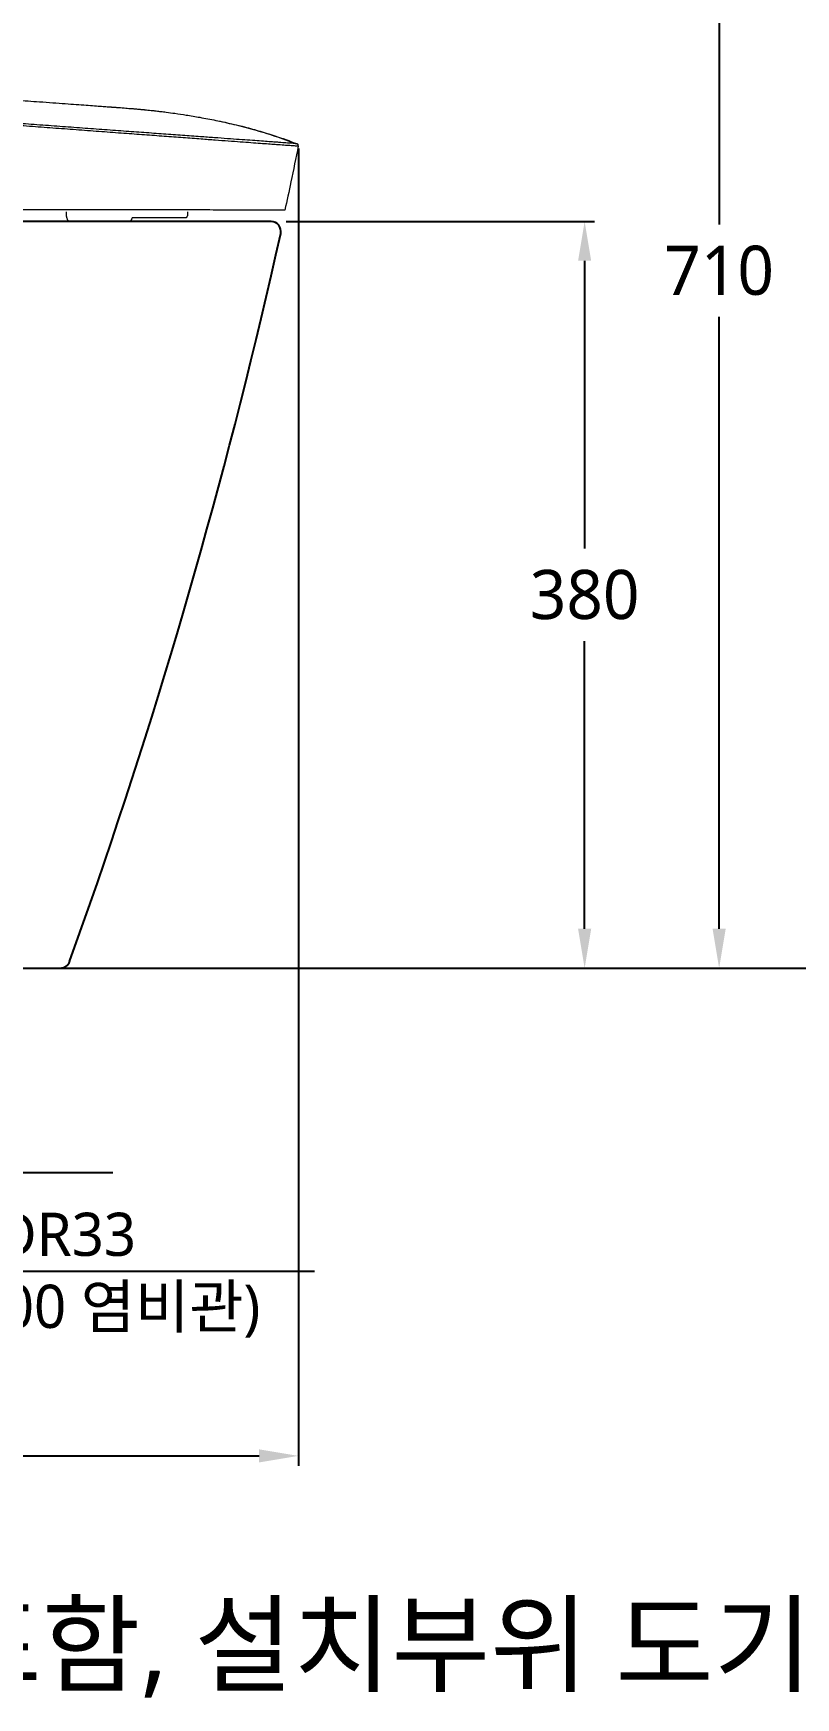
# Model space of a CAD drawing. Extents: x 1268 to 7307, y -579 to 1973.
# Drawn here: x 1953 to 2341, y -579 to 268 of the extents above; entities that cross this region are included whole.
import ezdxf

# ---------------------------------------------------------------- set-up
doc = ezdxf.new("R2010")
doc.units = 0
doc.header["$LTSCALE"] = 20
doc.header["$MEASUREMENT"] = 0
doc.layers.get('0').update_dxf_attribs({"linetype": 'CONTINUOUS'})
doc.layers.get('DEFPOINTS').update_dxf_attribs({"linetype": 'CONTINUOUS'})
for name, color, linetype in [('2', 2, 'CONTINUOUS'), ('3', 3, 'CONTINUOUS'), ('6', 6, 'CONTINUOUS')]:
    doc.layers.add(name, color=color, linetype=linetype)
doc.styles.add('GHS', font='romans', dxfattribs={"bigfont": 'ghs'})
doc.styles.add('ROMANS', font='NanumGothic.ttf', dxfattribs={"height": 10.144927})
doc.styles.get("Standard").update_dxf_attribs({"font": 'NanumGothic.ttf'})
doc.dimstyles.get("Standard").update_dxf_attribs({"dimtxt": 2.7, "dimasz": 2.5, "dimexe": 1.5, "dimexo": 1.5, "dimgap": 1.5, "dimtad": 1, "dimdec": 0, "dimlfac": 10, "dimzin": 0, "dimdsep": 46, "dimtxsty": 'Standard', "dimcen": 0, "dimclrt": 2, "dimadec": 0, "dimazin": 0, "dimtfac": 1, "dimtdec": 0, "dimtmove": 0, "dimatfit": 3, "dimfxl": 0, "dimtolj": 1, "dimtzin": 0, "dimarcsym": 0})

# ---------------------------------------------------------------- blocks, each defined once
blk = doc.blocks.new('*D37')
at = {"color": 3, "lineweight": -2}
for p, q in [((2238.97, 502.47), (2307.27, 502.47)), ((2302.27, 482.47), (2302.27, 170.99)), ((2302.27, -187.53), (2302.27, 123.95)), ((2281.84, -207.53), (2307.27, -207.53))]:
    blk.add_line(p, q, dxfattribs=at)
at = {"color": 3}
for points in [[(2298.93, 482.47), (2305.6, 482.47), (2302.27, 502.47)], [(2298.93, -187.53), (2305.6, -187.53), (2302.27, -207.53)]]:
    blk.add_solid(points, dxfattribs=at)
at = {"layer": 'DEFPOINTS', "color": 0}
for p in [(2237.47, 502.47), (2280.34, -207.53), (2302.27, -207.53)]:
    blk.add_point(p, dxfattribs=at)
at = {"color": 2, "insert": (2302.27, 147.47), "char_height": 25, "attachment_point": 5}
blk.add_mtext('\\A1;710', dxfattribs=at)
blk = doc.blocks.new('*D31')
at = {"color": 3, "lineweight": -2}
for p, q in [((2081.81, 172.47), (2238.77, 172.47)), ((2233.77, 152.47), (2233.77, 6.1)), ((2233.77, -187.53), (2233.77, -41.16)), ((2025.06, -207.53), (2238.77, -207.53))]:
    blk.add_line(p, q, dxfattribs=at)
at = {"color": 3}
for points in [[(2230.44, 152.47), (2237.1, 152.47), (2233.77, 172.47)], [(2230.44, -187.53), (2237.1, -187.53), (2233.77, -207.53)]]:
    blk.add_solid(points, dxfattribs=at)
at = {"layer": 'DEFPOINTS', "color": 0}
for p in [(2080.31, 172.47), (2233.77, 172.47), (2023.56, -207.53)]:
    blk.add_point(p, dxfattribs=at)
at = {"color": 2, "insert": (2233.77, -17.53), "char_height": 25, "attachment_point": 5}
blk.add_mtext('\\A1;380', dxfattribs=at)
blk = doc.blocks.new('*D35')
at = {"color": 3, "lineweight": -2}
for p, q in [((2087.96, 209.62), (2087.96, -460.78)), ((1407.54, -209.03), (1407.54, -460.78)), ((1427.54, -455.78), (2067.96, -455.78))]:
    blk.add_line(p, q, dxfattribs=at)
at = {"color": 3}
for points in [[(1427.54, -452.45), (1427.54, -459.11), (1407.54, -455.78)], [(2067.96, -452.45), (2067.96, -459.11), (2087.96, -455.78)]]:
    blk.add_solid(points, dxfattribs=at)
at = {"layer": 'DEFPOINTS', "color": 0}
for p in [(2087.96, 211.12), (1407.54, -207.53), (2087.96, -455.78)]:
    blk.add_point(p, dxfattribs=at)
at = {"color": 2, "insert": (1747.75, -432.17), "char_height": 25, "attachment_point": 5}
blk.add_mtext('\\A1;680', dxfattribs=at)
blk = doc.blocks.new('A$C46AA2DB5')
at = {"color": 7, "linetype": 'Continuous', "lineweight": 15}
for p, q in [((545.65, 0), (545.06, 0)), ((555.23, 0), (545.65, 0)), ((574.44, 0), (555.23, 0))]:
    blk.add_line(p, q, dxfattribs=at)
for centre, radius, start, end in [((660, 38.7), 1, 348.65702, 68.96169), ((545.06, 2), 2, 185, 270), ((574.44, 2), 2, 270, 355)]:
    blk.add_arc(centre, radius, start, end, dxfattribs=at)
for points, knots in [([(660.36, 39.63), (660.31, 39.63), (660.19, 39.64), (659.19, 39.72), (657.47, 39.84), (654.83, 40.03), (651.92, 40.24), (648.66, 40.47), (645.29, 40.72), (641.22, 41.01), (636.47, 41.35), (631.02, 41.74), (624.95, 42.18), (618.32, 42.66), (610.68, 43.21), (602.04, 43.84), (592.42, 44.54), (582.4, 45.27), (571.9, 46.03), (560.93, 46.83), (549.57, 47.66), (538.05, 48.5), (526.44, 49.35), (514.8, 50.2), (495.63, 51.6), (468.92, 53.55), (433.74, 56.11), (398.66, 58.74), (362.19, 61.4), (326.22, 64.03), (290.73, 66.62), (255.23, 69.22), (219.75, 71.81), (184.3, 74.39), (160.72, 76.1), (148.94, 76.96)], [0, 0, 0, 0, 0.027372, 0.054795, 0.082215, 0.109598, 0.136936, 0.151643, 0.166403, 0.181164, 0.195871, 0.210561, 0.225305, 0.240052, 0.254747, 0.272442, 0.290188, 0.307935, 0.32563, 0.34405, 0.362487, 0.380988, 0.399545, 0.418111, 0.436617, 0.49118, 0.545744, 0.604368, 0.662992, 0.719145, 0.775332, 0.831526, 0.887707, 0.943865, 1, 1, 1, 1]), ([(148.81, 76.08), (160.6, 75.21), (184.19, 73.48), (219.65, 70.89), (255.15, 68.3), (290.67, 65.71), (326.17, 63.12), (361.62, 60.54), (397, 57.95), (431.32, 55.38), (466.6, 52.8), (494.02, 50.8), (513.68, 49.37), (525.59, 48.49), (537.46, 47.62), (549.25, 46.75), (560.87, 45.88), (572.02, 45.05), (582.64, 44.27), (592.71, 43.52), (602.37, 42.8), (611.06, 42.16), (618.75, 41.59), (625.42, 41.1), (631.53, 40.65), (637, 40.24), (641.78, 39.89), (645.87, 39.59), (649.26, 39.34), (652.52, 39.11), (655.44, 38.9), (658.08, 38.71), (659.81, 38.58), (660.81, 38.51), (660.93, 38.5), (660.98, 38.5)], [0, 0, 0, 0, 0.056053, 0.11213, 0.168229, 0.22434, 0.280444, 0.336516, 0.392465, 0.448413, 0.504362, 0.560311, 0.5792, 0.59815, 0.617091, 0.635974, 0.65479, 0.673589, 0.69134, 0.709143, 0.726945, 0.744697, 0.759462, 0.774279, 0.789092, 0.803853, 0.818628, 0.833458, 0.848287, 0.863062, 0.890402, 0.917786, 0.945205, 0.972628, 1, 1, 1, 1]), ([(483.45, 64.32), (486.41, 64.11), (493.67, 63.58), (505.02, 62.75), (517.28, 61.85), (527.62, 61.1), (535.93, 60.49), (542.24, 60.03), (547.92, 59.62), (552.94, 59.25), (557.24, 58.94), (560.82, 58.68), (563.72, 58.47), (565.12, 58.36), (565.8, 58.31)], [0, 0, 0, 0, 0.092826, 0.227613, 0.356208, 0.47852, 0.551736, 0.622576, 0.691085, 0.757301, 0.821256, 0.882994, 0.942569, 1, 1, 1, 1]), ([(564.62, 58.4), (565.27, 58.35), (566.97, 58.23), (568.58, 58.11), (569.54, 58.04), (570.83, 57.95), (571.99, 57.86), (572.17, 57.85), (572.26, 57.84)], [0, 0, 0, 0, 0.075588, 0.195341, 0.315172, 0.435033, 0.717514, 1, 1, 1, 1]), ([(572.26, 57.84), (573.33, 57.74), (579.17, 57.18), (585.02, 56.63), (589.79, 56.17)], [0, 0, 0, 0, 0.183136, 1, 1, 1, 1]), ([(575.42, 57.6), (575.87, 57.56), (576.7, 57.5), (578.04, 57.38), (579.28, 57.27), (580.41, 57.16), (581.42, 57.07), (582.45, 56.97), (583.68, 56.84), (585.22, 56.68), (586.9, 56.5), (588.81, 56.29), (591.08, 56.02), (594.24, 55.63), (598.57, 55.05), (604.28, 54.19), (611.22, 53.02), (619.3, 51.47), (628.41, 49.44), (638.46, 46.82), (649.1, 43.63), (656.27, 40.98), (659.89, 39.64)], [0, 0, 0, 0, 0.045032, 0.083916, 0.116737, 0.137502, 0.155152, 0.170011, 0.182652, 0.199604, 0.217291, 0.236012, 0.259384, 0.2888, 0.335508, 0.395905, 0.469407, 0.555325, 0.652878, 0.761231, 0.879527, 1, 1, 1, 1]), ([(620.76, 51.09), (622.06, 50.84), (627.57, 49.79), (636.99, 47.32), (648.93, 43.83), (656.59, 41.02), (660.36, 39.63)], [0, 0, 0, 0, 0.096584, 0.407032, 0.707934, 1, 1, 1, 1]), ([(660.98, 38.5), (659.74, 32.39), (657.53, 21.49), (655.18, 10.62), (654.15, 5.83)], [0, 0, 0, 0, 0.559999, 1, 1, 1, 1]), ([(654.15, 5.83), (654.04, 5.83), (653.83, 5.83), (652.13, 5.83), (649.3, 5.83), (646.16, 5.83), (642.69, 5.83), (639.21, 5.84), (634.97, 5.85), (629.95, 5.86), (624.18, 5.88), (617.72, 5.89), (610.63, 5.91), (602.26, 5.93), (592.57, 5.95), (581.56, 5.97), (570.05, 5.99), (558.32, 6.01), (546.41, 6.02), (534.46, 6.04), (522.4, 6.06), (506.17, 6.06), (485.81, 6.06), (452.96, 6.07), (412.71, 6.07), (378.39, 6.07), (355.79, 6.07), (340.1, 6.07), (315.95, 6.07), (287.21, 6.08), (268.13, 6.08), (258.72, 6.08)], [0, 0, 0, 0, 0.040743, 0.081547, 0.122341, 0.163071, 0.182332, 0.201668, 0.221003, 0.240264, 0.259517, 0.278843, 0.298172, 0.31743, 0.341976, 0.366609, 0.391247, 0.4158, 0.439338, 0.46292, 0.486551, 0.510156, 0.557883, 0.605612, 0.701889, 0.798166, 0.805176, 0.833213, 0.889296, 0.945378, 1, 1, 1, 1]), ([(576.37, 2), (577.71, 2), (580.52, 2), (584.54, 2), (588.47, 2), (592.1, 2), (595.28, 2), (597.89, 2), (600.01, 2), (601.69, 2), (602.77, 2), (603.37, 2), (603.44, 2), (603.48, 2)], [0, 0, 0, 0, 0.085189, 0.178317, 0.271419, 0.366687, 0.461896, 0.555354, 0.648852, 0.74569, 0.842522, 0.921035, 1, 1, 1, 1]), ([(603.48, 2), (603.6, 2.01), (603.86, 2.04), (604.19, 2.26), (604.42, 2.58), (604.46, 2.84), (604.48, 2.97)], [0, 0, 0, 0, 0.250003, 0.500014, 0.750005, 1, 1, 1, 1])]:
    blk.add_open_spline(points, degree=3, knots=knots, dxfattribs=at)
for points in [[(542.96, 3), (542.93, 5.04)], [(543.06, 1.83), (542.96, 3)], [(604.55, 5.04), (604.48, 2.97)]]:
    blk.add_open_spline(points, degree=1, dxfattribs=at)

msp = doc.modelspace()

# ---------------------------------------------------------------- linework, layer by layer
for p, q in [((2074.08, 172.47), (1676.45, 172.47)), ((1971.49, -204.2), (1981.99, -174.61)), ((1452.11, -207.53), (1966.78, -207.53))]:
    msp.add_line(p, q)
for centre, radius, start, end in [((2074.08, 167.47), 5, 347.45531, 90), ((-899.58, 829.15), 3051.39, 340.79489, 347.45531), ((1966.78, -202.53), 5, 270, 340.46693)]:
    msp.add_arc(centre, radius, start, end)
at = {"layer": '6'}
msp.add_lwpolyline([(1407.54, -207.53), (2807.48, -207.53)], dxfattribs=at)

# ---------------------------------------------------------------- block references
msp.add_blockref('A$C46AA2DB5', (1426.96, 172.43))

# ---------------------------------------------------------------- texts
at = {"layer": '2', "insert": (1815.01, -363.77), "char_height": 22, "attachment_point": 4, "style": 'ROMANS'}
msp.add_mtext('VN 100 SDR33\\P(구 VG2 100 염비관)', dxfattribs=at)
at = {"layer": '3', "color": 1, "insert": (1396.39, -531.64), "char_height": 40, "attachment_point": 1, "style": 'GHS'}
msp.add_mtext_dynamic_manual_height_columns('{\\fNanumGothic|b0|i0|c129|p50;※주의: 비데 개폐높이 포함, 설치부위 도기허용차는 ±5%이므로 반드시 실측 확인 후 시공하십시오.}', width=2648.2618, gutter_width=13.51, heights=[0], dxfattribs=at)

# ---------------------------------------------------------------- dimensions: what is measured, and where the dimension line sits
dim = msp.add_linear_dim(base=(2302.27, -207.53), p1=(2237.47, 502.47), p2=(2280.34, -207.53), angle=90, dimstyle='Standard', override={"dimtxt": 25, "dimasz": 20, "dimexe": 5, "dimgap": 10, "dimtih": 1, "dimtoh": 1, "dimlfac": 1, "dimzin": 12, "dimclrd": 3, "dimclre": 3, "dimazin": 2, "dimarcsym": 1})
dim.commit()
dim.dimension.update_dxf_attribs({"geometry": '*D37', "text_midpoint": (2302.27, 147.47), "dimtype": 160})
dim = msp.add_linear_dim(base=(2087.96, -455.78), p1=(1407.54, -207.53), p2=(2087.96, 211.12), dimstyle='Standard', override={"dimtxt": 25, "dimasz": 20, "dimexe": 5, "dimgap": 10, "dimtih": 1, "dimtoh": 1, "dimlfac": 1, "dimzin": 12, "dimclrd": 3, "dimclre": 3, "dimazin": 2, "dimarcsym": 1})
dim.commit()
dim.dimension.update_dxf_attribs({"geometry": '*D35', "text_midpoint": (1747.75, -432.17)})
dim = msp.add_linear_dim(base=(2233.77, 172.47), p1=(2023.56, -207.53), p2=(2080.31, 172.47), angle=90, dimstyle='Standard', override={"dimtxt": 25, "dimasz": 20, "dimexe": 5, "dimgap": 10, "dimtih": 1, "dimtoh": 1, "dimlfac": 1, "dimzin": 12, "dimclrd": 3, "dimclre": 3, "dimazin": 2, "dimarcsym": 1})
dim.commit()
dim.dimension.update_dxf_attribs({"geometry": '*D31', "text_midpoint": (2233.77, -17.53)})

# ---------------------------------------------------------------- leaders
for points, override in [([(1834.59, 242.34), (1900.32, 341.81), (2140.82, 341.81)], {"dimtxt": 20, "dimasz": 20, "dimexe": 5, "dimgap": 10, "dimtad": 0, "dimlfac": 1, "dimzin": 12, "dimclrd": 3, "dimclre": 3, "dimazin": 2, "dimarcsym": 1}), ([(1756.29, -250.26, 0), (1805.25, -311.6, 0), (1993.41, -311.6, 0)], {"dimtxt": 20, "dimasz": 20, "dimexe": 5, "dimgap": 10, "dimtad": 0, "dimlfac": 1, "dimzin": 12, "dimclrd": 3, "dimclre": 3, "dimazin": 2, "dimarcsym": 1}), ([(1735.9, -263.62, 0), (1811.84, -361.84, 0), (2096.2, -361.84, 0)], {"dimtxt": 20, "dimasz": 20, "dimexe": 5, "dimgap": 10, "dimtad": 0, "dimtih": 1, "dimtoh": 1, "dimlfac": 1, "dimzin": 12, "dimclrd": 3, "dimclre": 3, "dimazin": 2, "dimarcsym": 1})]:
    msp.add_leader(points, dimstyle='Standard', override=override)

doc.saveas('drawing.dxf')
